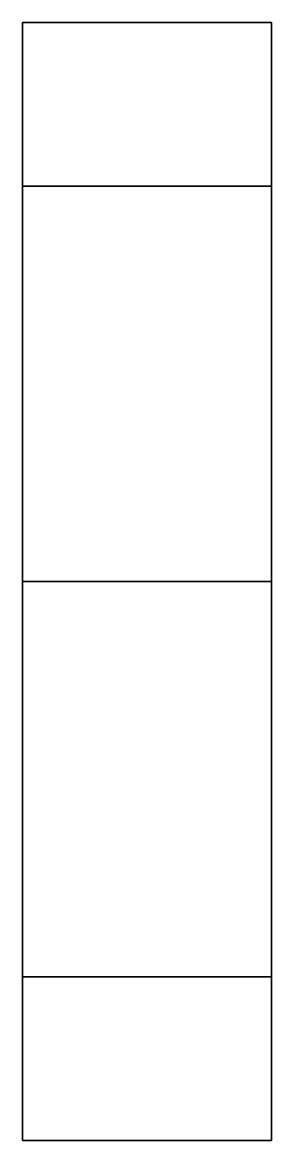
# Model space of a CAD drawing. Extents: x -0.88 to 0.88, y -0.16 to 0.96.
# Drawn here: x -0.88 to -0.63, y -0.16 to 0.96 of the extents above.
import ezdxf

# ---------------------------------------------------------------- set-up
doc = ezdxf.new("R2010")
doc.units = 0
doc.layers.add('WHEELS', color=2, linetype='CONTINUOUS')

msp = doc.modelspace()

# ---------------------------------------------------------------- linework, layer by layer
at = {"layer": 'WHEELS'}
for points in [[(-0.88, 0.004, 0.384), (-0.88, 0.96, 0.78), (-0.88, 0.796, 0.384), (-0.88, 0.4, 0.22)], [(-0.88, -0.16, 0.78), (-0.88, 0.796, 1.176), (-0.88, 0.96, 0.78), (-0.88, 0.004, 0.384)], [(-0.63, 0.96, 0.78), (-0.63, 0.796, 0.384), (-0.88, 0.796, 0.384), (-0.88, 0.96, 0.78)], [(-0.63, 0.796, 1.176), (-0.63, 0.96, 0.78), (-0.88, 0.96, 0.78), (-0.88, 0.796, 1.176)], [(-0.63, 0.796, 0.384), (-0.63, 0.4, 0.22), (-0.88, 0.4, 0.22), (-0.88, 0.796, 0.384)], [(-0.88, 0.004, 1.176), (-0.88, 0.4, 1.34), (-0.88, 0.796, 1.176), (-0.88, -0.16, 0.78)], [(-0.63, 0.4, 1.34), (-0.63, 0.796, 1.176), (-0.88, 0.796, 1.176), (-0.88, 0.4, 1.34)], [(-0.63, 0.4, 0.22), (-0.63, 0.004, 0.384), (-0.88, 0.004, 0.384), (-0.88, 0.4, 0.22)], [(-0.63, 0.004, 1.176), (-0.63, 0.4, 1.34), (-0.88, 0.4, 1.34), (-0.88, 0.004, 1.176)], [(-0.63, 0.004, 0.384), (-0.63, -0.16, 0.78), (-0.88, -0.16, 0.78), (-0.88, 0.004, 0.384)], [(-0.63, -0.16, 0.78), (-0.63, 0.004, 1.176), (-0.88, 0.004, 1.176), (-0.88, -0.16, 0.78)]]:
    msp.add_3dface(points, dxfattribs=at)

doc.saveas('drawing.dxf')
